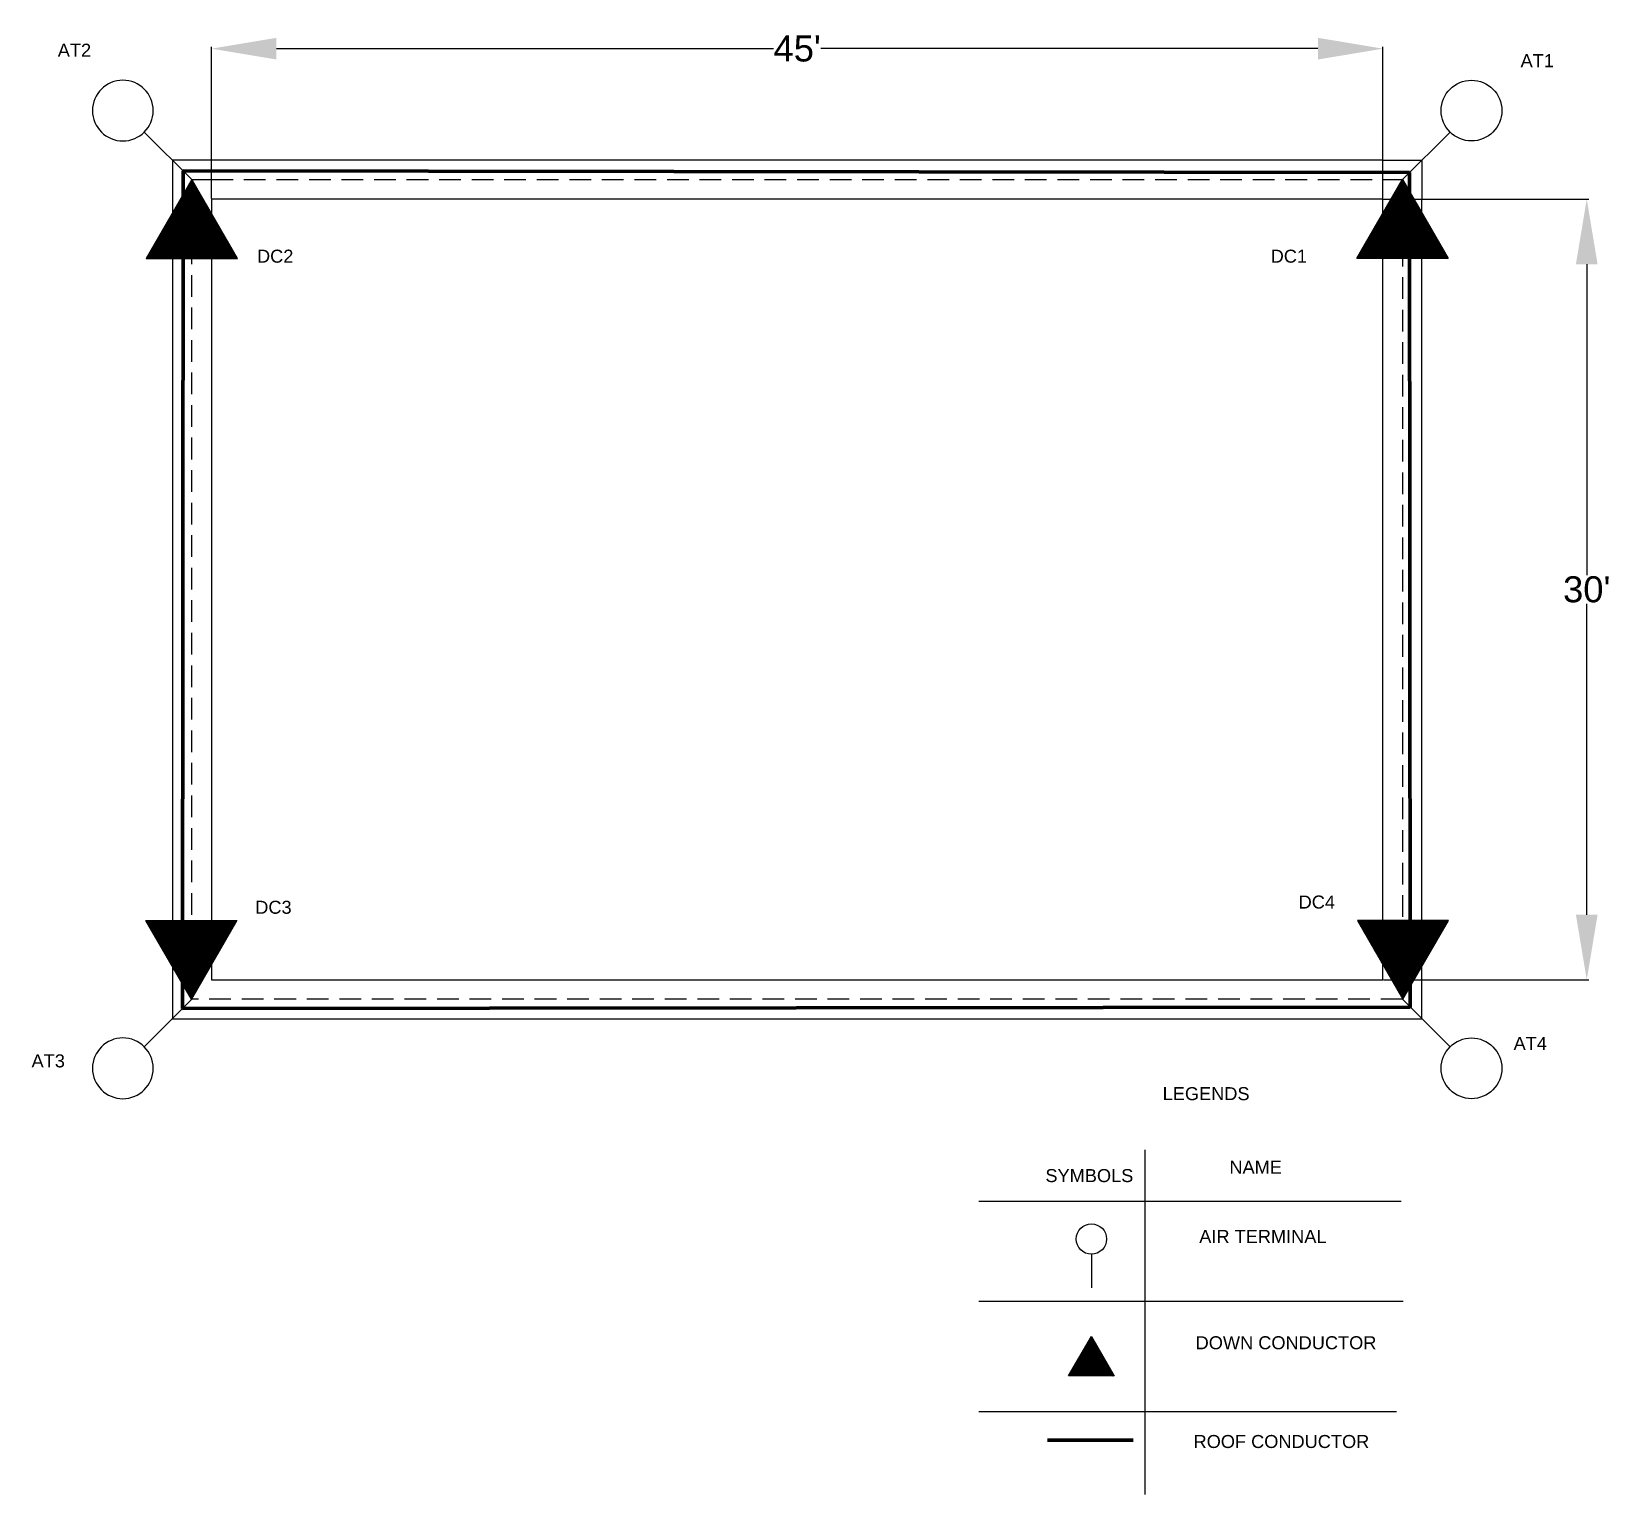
# Model space of a CAD drawing. Header units: inches. Extents: x 296 to 1024, y -142 to 532.
import ezdxf

# ---------------------------------------------------------------- set-up
doc = ezdxf.new("R2010")
doc.units = ezdxf.units.IN
doc.header["$LTSCALE"] = 20
doc.header["$MEASUREMENT"] = 0
doc.linetypes.add('DASHED', pattern=[0.75, 0.5, -0.25])
for name, color, linetype in [('Air Terminal', 10, 'Continuous'), ('Dimension', 7, 'Continuous'), ('Down Conductors', 30, 'Continuous'), ('MID LINES', 7, 'DASHED'), ('Text', 7, 'Continuous')]:
    doc.layers.add(name, color=color, linetype=linetype)
doc.layers.add('Roof Conductor', color=130, linetype='Continuous', lineweight=100)
doc.styles.get("Standard").update_dxf_attribs({"font": 'arial.ttf', "height": 12})
doc.dimstyles.new('Copy of Standard', dxfattribs={"dimscale": 5, "dimtxt": 6, "dimasz": 6, "dimexe": 0.18, "dimexo": 0.0625, "dimgap": 0.09, "dimtad": 0, "dimtih": 1, "dimtoh": 1, "dimzin": 0, "dimdsep": 46, "dimlunit": 4, "dimtxsty": 'Standard', "dimcen": 0.09, "dimadec": 0, "dimazin": 0, "dimtfac": 1, "dimtofl": 0, "dimtmove": 0, "dimatfit": 3, "dimfxl": 1, "dimtolj": 1, "dimtzin": 0, "dimarcsym": 0})

# ---------------------------------------------------------------- blocks, each defined once
blk = doc.blocks.new('Air Terminal')
at = {"layer": 'Air Terminal'}
blk.add_line((0, 31), (0, 0), dxfattribs=at)
blk.add_circle((0, 45), 14, dxfattribs=at)
blk = doc.blocks.new('Down Conductor')
at = {"layer": 'Down Conductors'}
for p, q in [((-21, -36.37), (0, 0)), ((0, 0), (21, -36.37)), ((21, -36.37), (-21, -36.37))]:
    blk.add_line(p, q, dxfattribs=at)
blk = doc.blocks.new('DownConductors')
at = {"layer": 'Down Conductors'}
h = blk.add_hatch(dxfattribs=at)
h.set_pattern_fill('ANSI31', color=256)
h.set_pattern_definition([(45, (-1592.46775, -532.0012), (-0.088388348, 0.088388348), [])])
h.paths.add_polyline_path([(0, 0), (-21, -36.37), (21, -36.37)])
blk.add_blockref('Down Conductor', (0, 0), dxfattribs=at)
blk = doc.blocks.new('*D12')
at = {"layer": 'Defpoints', "color": 0, "transparency": 16777216}
for p in [(918.85, 524.35), (378.85, 454.97), (918.85, 454.97)]:
    blk.add_point(p, dxfattribs=at)
at = {"layer": 'Dimension', "color": 0, "lineweight": -2, "transparency": 16777216}
for p, q in [((378.85, 455.29), (378.85, 525.25)), ((408.85, 524.35), (637.98, 524.35)), ((888.85, 524.35), (659.72, 524.35)), ((918.85, 455.29), (918.85, 525.25))]:
    blk.add_line(p, q, dxfattribs=at)
at = {"layer": 'Dimension', "color": 0, "transparency": 16777216}
for points in [[(408.85, 529.35), (408.85, 519.35), (378.85, 524.35)], [(888.85, 529.35), (888.85, 519.35), (918.85, 524.35)]]:
    blk.add_solid(points, dxfattribs=at)
at = {"layer": 'Dimension', "color": 0, "transparency": 16777216, "insert": (648.85, 524.35), "char_height": 12, "attachment_point": 5}
blk.add_mtext("\\A1;45'", dxfattribs=at)
blk = doc.blocks.new('*D13')
at = {"layer": 'Defpoints', "color": 0, "transparency": 16777216}
for p in [(918.85, 454.97), (918.85, 94.97), (1012.8, 94.97)]:
    blk.add_point(p, dxfattribs=at)
at = {"layer": 'Dimension', "color": 0, "lineweight": -2, "transparency": 16777216}
for p, q in [((919.16, 454.97), (1013.7, 454.97)), ((1012.8, 424.97), (1012.8, 281.56)), ((1012.8, 124.97), (1012.8, 268.39)), ((919.16, 94.97), (1013.7, 94.97))]:
    blk.add_line(p, q, dxfattribs=at)
at = {"layer": 'Dimension', "color": 0, "transparency": 16777216}
for points in [[(1007.8, 424.97), (1017.8, 424.97), (1012.8, 454.97)], [(1007.8, 124.97), (1017.8, 124.97), (1012.8, 94.97)]]:
    blk.add_solid(points, dxfattribs=at)
at = {"layer": 'Dimension', "color": 0, "transparency": 16777216, "insert": (1012.8, 274.97), "char_height": 12, "attachment_point": 5}
blk.add_mtext("\\A1;30'", dxfattribs=at)

msp = doc.modelspace()

# ---------------------------------------------------------------- linework, layer by layer
for p, q in [((378.85, 472.974), (360.85, 472.974)), ((360.85, 472.974), (360.85, 454.974)), ((918.85, 472.974), (378.85, 472.974)), ((918.85, 472.974), (936.85, 472.974)), ((936.85, 472.974), (936.85, 454.974)), ((360.85, 454.974), (360.85, 94.974)), ((918.85, 454.974), (378.85, 454.974)), ((378.85, 454.974), (378.85, 94.974)), ((918.85, 94.974), (918.85, 454.974)), ((936.85, 94.974), (936.85, 454.974)), ((360.85, 94.974), (360.85, 76.974)), ((378.85, 94.974), (918.85, 94.974)), ((936.85, 76.974), (936.85, 94.974)), ((360.85, 76.974), (378.85, 76.974)), ((378.85, 76.974), (918.85, 76.974)), ((918.85, 76.974), (936.85, 76.974))]:
    msp.add_line(p, q)
at = {"layer": 'MID LINES'}
for p, q in [((369.85, 454.974), (369.85, 463.974)), ((369.85, 463.974), (378.85, 463.974)), ((378.85, 463.974), (918.85, 463.974)), ((918.85, 463.974), (927.85, 463.974)), ((927.85, 463.974), (927.85, 94.974)), ((369.85, 94.974), (369.85, 454.974)), ((369.85, 85.974), (369.85, 94.974)), ((927.85, 94.974), (927.85, 85.974)), ((927.85, 85.974), (369.85, 85.974))]:
    msp.add_line(p, q, dxfattribs=at)
at = {"layer": 'Roof Conductor'}
for p, q in [((365.546, 81.671), (365.783, 468.041)), ((365.783, 468.041), (931.071, 467.196)), ((931.071, 467.196), (931.424, 82.4)), ((931.424, 82.4), (365.546, 81.671)), ((764.253, -117.316), (803.799, -117.316))]:
    msp.add_line(p, q, dxfattribs=at)
at = {"layer": 'Text'}
for p, q in [((809.097, 16.605), (809.097, -142.33)), ((732.641, -7.104), (927.297, -7.104)), ((732.641, -53.204), (928.175, -53.204)), ((732.641, -104.133), (925.1, -104.133))]:
    msp.add_line(p, q, dxfattribs=at)

# ---------------------------------------------------------------- block references
at = {"layer": 'Air Terminal', "xscale": -1}
for p, rotation in [((369.85, 463.974), 45.00000000000176), ((369.85, 85.974), 135.0000000000045)]:
    msp.add_blockref('Air Terminal', p, dxfattribs=dict(at, rotation=rotation))
at = {"layer": 'Air Terminal'}
for p, rotation in [((927.85, 463.974), 315), ((927.85, 85.974), 225.0000000000038)]:
    msp.add_blockref('Air Terminal', p, dxfattribs=dict(at, rotation=rotation))
at = {"layer": 'Air Terminal', "xscale": 0.5, "yscale": 0.5, "zscale": 0.5}
msp.add_blockref('Air Terminal', (784.479, -47.068), dxfattribs=at)
at = {"layer": 'Down Conductors', "xscale": -1}
for p, rotation in [((369.85, 463.974), 359.9999999999954), ((928.082, 85.974), 180)]:
    msp.add_blockref('DownConductors', p, dxfattribs=dict(at, rotation=rotation))
at = {"layer": 'Down Conductors'}
msp.add_blockref('DownConductors', (927.85, 463.974), dxfattribs=at)
at = {"layer": 'Down Conductors', "rotation": 180}
msp.add_blockref('DownConductors', (369.618, 85.974), dxfattribs=at)
at = {"layer": 'Down Conductors', "xscale": 0.5, "yscale": 0.5, "zscale": 0.5}
msp.add_blockref('DownConductors', (784.479, -69.453), dxfattribs=at)

# ---------------------------------------------------------------- texts
at = {"layer": 'Text'}
for s, p in [('AT2', (308.033, 520.646)), ('AT1', (982.305, 515.816)), ('DC2', (399.87, 425.664)), ('DC1', (867.107, 425.664)), ('DC3', (399.064, 125.426)), ('DC4', (879.996, 127.84)), ('AT4', (979.082, 62.641)), ('AT3', (295.95, 54.592)), ('LEGENDS', (817.321, 39.474)), ('SYMBOLS', (763.271, 1.688)), ('NAME', (848.082, 5.577)), ('AIR TERMINAL', (834.179, -26.375)), ('DOWN CONDUCTOR', (832.51, -75.385)), ('ROOF CONDUCTOR', (831.551, -120.929))]:
    msp.add_text(s, height=6, dxfattribs=at).set_placement(p)

# ---------------------------------------------------------------- dimensions: what is measured, and where the dimension line sits
at = {"layer": 'Dimension'}
dim = msp.add_linear_dim(base=(918.85, 524.352), p1=(378.85, 454.974), p2=(918.85, 454.974), dimstyle='Copy of Standard', dxfattribs=at)
dim.commit()
dim.dimension.update_dxf_attribs({"geometry": '*D12', "text_midpoint": (648.85, 524.352)})
dim = msp.add_linear_dim(base=(1012.799, 94.974), p1=(918.85, 454.974), p2=(918.85, 94.974), angle=90, dimstyle='Copy of Standard', dxfattribs=at)
dim.commit()
dim.dimension.update_dxf_attribs({"geometry": '*D13', "text_midpoint": (1012.799, 274.974)})

doc.saveas('drawing.dxf')
